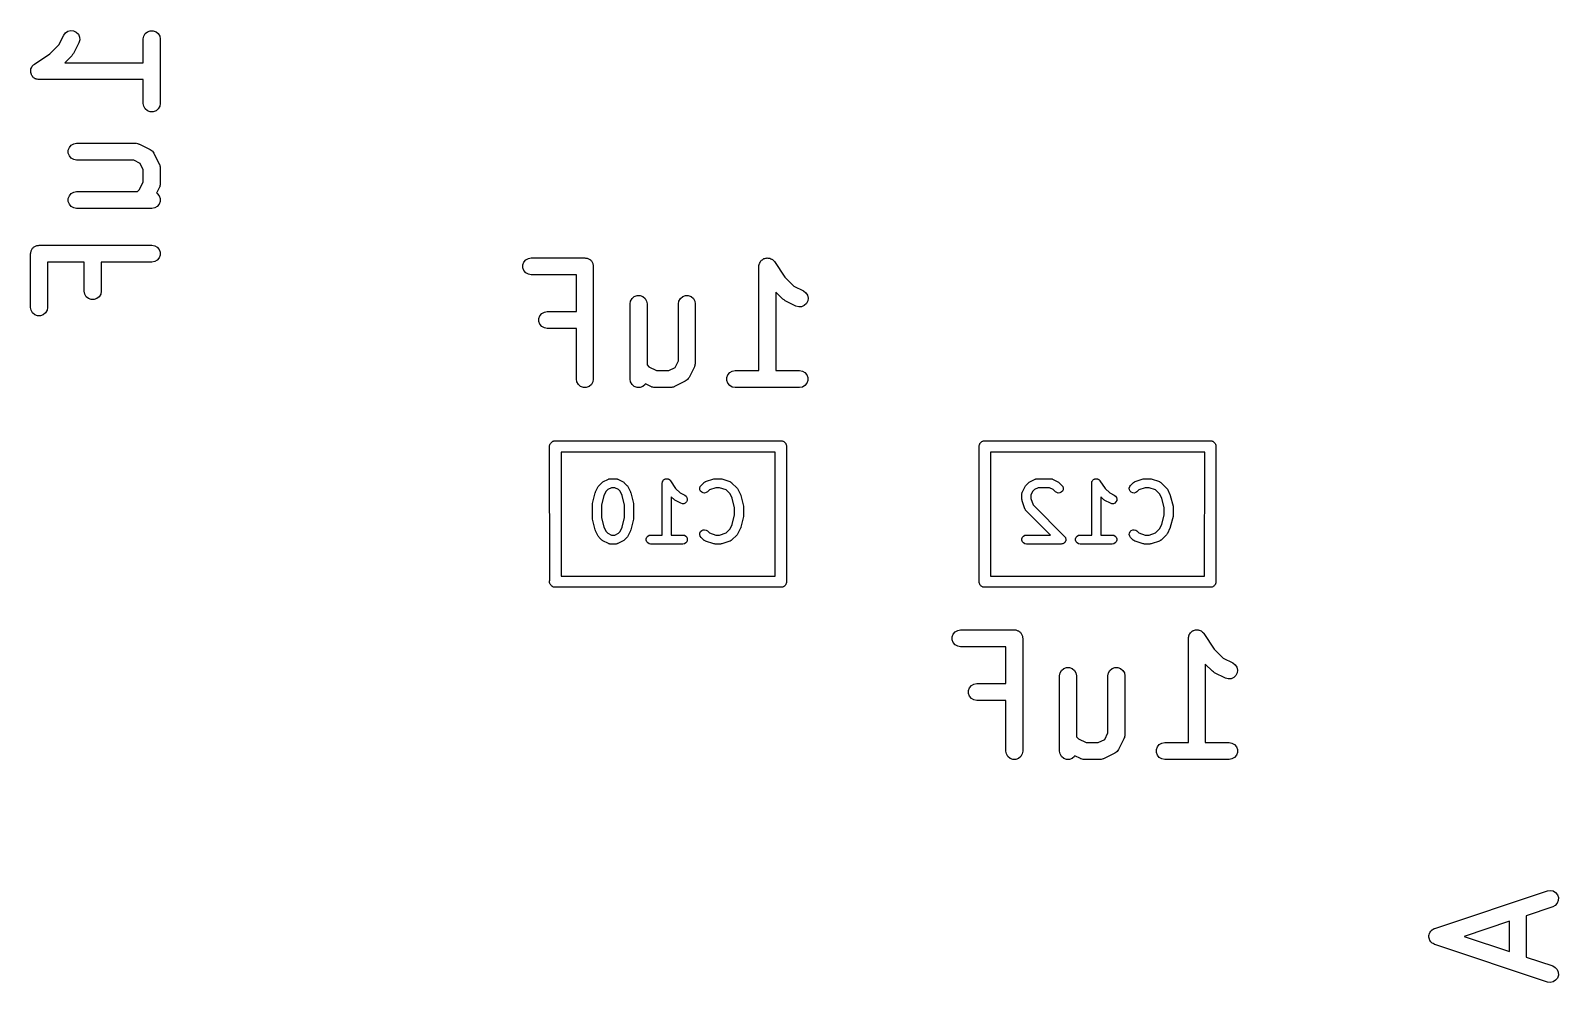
# Model space of a CAD drawing. Extents: x 109.2 to 170.1, y -93 to -55.4.
# Drawn here: x 144.54 to 158.09, y -81.37 to -72.93 of the extents above; entities that cross this region are included whole.
import ezdxf

# ---------------------------------------------------------------- set-up
doc = ezdxf.new("R2010")
doc.units = 0
doc.header["$MEASUREMENT"] = 0
doc.layers.add('BLACK', color=7, linetype='CONTINUOUS')

msp = doc.modelspace()

# ---------------------------------------------------------------- linework, layer by layer
at = {"layer": 'BLACK', "linetype": 'CONTINUOUS'}
for p, q in [((144.707, -73.1335), (144.789, -73.0521)), ((144.789, -73.0521), (144.831, -72.9678)), ((144.831, -72.9678), (144.847, -72.9469)), ((144.847, -72.9469), (144.868, -72.9325)), ((144.868, -72.9325), (144.894, -72.9265)), ((144.894, -72.9265), (144.919, -72.9294)), ((144.965, -73.0349), (144.918, -73.1301)), ((144.919, -72.9294), (144.943, -72.9411)), ((144.943, -72.9411), (144.961, -72.96)), ((144.961, -72.96), (144.971, -72.9839)), ((144.973, -73.0099), (144.965, -73.0349)), ((144.971, -72.9839), (144.973, -73.0099)), ((145.537, -73.0013), (145.542, -72.9757)), ((145.537, -73.212), (145.537, -73.0013)), ((145.542, -72.9757), (145.555, -72.9531)), ((145.555, -72.9531), (145.575, -72.9364)), ((145.575, -72.9364), (145.599, -72.9275)), ((145.599, -72.9275), (145.625, -72.9275)), ((145.625, -72.9275), (145.65, -72.9364)), ((145.65, -72.9364), (145.67, -72.9531)), ((145.67, -72.9531), (145.683, -72.9757)), ((145.683, -72.9757), (145.687, -73.0013)), ((145.687, -73.0013), (145.687, -73.5728)), ((144.571, -73.2246), (144.707, -73.1335)), ((144.904, -73.1496), (144.841, -73.212)), ((144.91, -73.1398), (144.904, -73.1496)), ((144.918, -73.1301), (144.91, -73.1398)), ((144.538, -73.2919), (144.539, -73.283)), ((144.539, -73.2959), (144.538, -73.2919)), ((144.539, -73.274), (144.54, -73.2701)), ((144.539, -73.283), (144.539, -73.274)), ((144.539, -73.3001), (144.539, -73.2959)), ((144.542, -73.3085), (144.539, -73.3001)), ((144.54, -73.266), (144.544, -73.258)), ((144.54, -73.2701), (144.54, -73.266)), ((144.544, -73.3172), (144.542, -73.3085)), ((144.544, -73.258), (144.547, -73.2495)), ((144.546, -73.3206), (144.544, -73.3172)), ((144.547, -73.3245), (144.546, -73.3206)), ((144.547, -73.2495), (144.55, -73.2464)), ((144.553, -73.3314), (144.547, -73.3245)), ((144.55, -73.2464), (144.552, -73.2426)), ((144.552, -73.2426), (144.558, -73.2365)), ((144.558, -73.2365), (144.564, -73.2296)), ((144.564, -73.2296), (144.568, -73.2275)), ((144.568, -73.2275), (144.571, -73.2246)), ((144.841, -73.212), (145.537, -73.212)), ((144.558, -73.3389), (144.553, -73.3314)), ((144.561, -73.3413), (144.558, -73.3389)), ((144.564, -73.3445), (144.561, -73.3413)), ((144.572, -73.349), (144.564, -73.3445)), ((144.579, -73.3543), (144.572, -73.349)), ((144.583, -73.3554), (144.579, -73.3543)), ((144.587, -73.3575), (144.583, -73.3554)), ((144.596, -73.3591), (144.587, -73.3575)), ((144.604, -73.3616), (144.596, -73.3591)), ((144.608, -73.3613), (144.604, -73.3616)), ((144.612, -73.362), (144.608, -73.3613)), ((145.537, -73.362), (144.612, -73.362)), ((145.537, -73.5728), (145.537, -73.362)), ((145.542, -73.5984), (145.537, -73.5728)), ((145.687, -73.5728), (145.683, -73.5984)), ((145.555, -73.621), (145.542, -73.5984)), ((145.575, -73.6377), (145.555, -73.621)), ((145.599, -73.6466), (145.575, -73.6377)), ((145.625, -73.6466), (145.599, -73.6466)), ((145.65, -73.6377), (145.625, -73.6466)), ((145.67, -73.621), (145.65, -73.6377)), ((145.683, -73.5984), (145.67, -73.621)), ((144.872, -73.9883), (144.881, -73.9638)), ((144.872, -74.0144), (144.872, -73.9883)), ((144.881, -73.9638), (144.898, -73.9439)), ((144.898, -73.9439), (144.92, -73.9309)), ((144.92, -73.9309), (144.946, -73.9263)), ((144.946, -73.9263), (145.47, -73.9263)), ((145.47, -73.9263), (145.474, -73.9271)), ((145.474, -73.9271), (145.478, -73.9268)), ((145.478, -73.9268), (145.487, -73.9293)), ((145.487, -73.9293), (145.495, -73.9309)), ((145.495, -73.9309), (145.499, -73.933)), ((145.499, -73.933), (145.503, -73.9343)), ((145.503, -73.9343), (145.598, -73.9819)), ((145.598, -73.9819), (145.607, -73.9884)), ((145.607, -73.9884), (145.616, -73.9945)), ((145.616, -73.9945), (145.618, -73.9962)), ((145.618, -73.9962), (145.619, -73.9974)), ((145.619, -73.9974), (145.625, -74.0066)), ((144.881, -74.0388), (144.872, -74.0144)), ((144.898, -74.0588), (144.881, -74.0388)), ((144.92, -74.0718), (144.898, -74.0588)), ((144.946, -74.0763), (144.92, -74.0718)), ((145.452, -74.0763), (144.946, -74.0763)), ((145.509, -74.1049), (145.452, -74.0763)), ((145.537, -74.1619), (145.509, -74.1049)), ((145.625, -74.0066), (145.632, -74.0154)), ((145.632, -74.0154), (145.679, -74.1106)), ((145.679, -74.1106), (145.681, -74.1148)), ((145.681, -74.1148), (145.683, -74.1185)), ((145.683, -74.1185), (145.684, -74.1272)), ((145.684, -74.1272), (145.687, -74.1356)), ((145.687, -74.1356), (145.687, -74.1399)), ((145.687, -74.1399), (145.687, -74.1442)), ((145.503, -74.3379), (145.537, -74.2693)), ((145.537, -74.2693), (145.537, -74.1619)), ((145.687, -74.1442), (145.687, -74.287)), ((144.872, -74.4169), (144.881, -74.3924)), ((144.881, -74.3924), (144.898, -74.3725)), ((144.898, -74.3725), (144.92, -74.3594)), ((144.92, -74.3594), (144.946, -74.3549)), ((144.946, -74.3549), (145.486, -74.3549)), ((145.486, -74.3549), (145.503, -74.3379)), ((145.679, -74.3206), (145.655, -74.3693)), ((145.655, -74.3693), (145.661, -74.3725)), ((145.661, -74.3725), (145.677, -74.3924)), ((145.677, -74.3924), (145.686, -74.4169)), ((145.681, -74.3164), (145.679, -74.3206)), ((145.683, -74.3127), (145.681, -74.3164)), ((145.684, -74.304), (145.683, -74.3127)), ((145.687, -74.2956), (145.684, -74.304)), ((145.687, -74.287), (145.687, -74.2913)), ((145.687, -74.2913), (145.687, -74.2956)), ((144.872, -74.4429), (144.872, -74.4169)), ((144.881, -74.4674), (144.872, -74.4429)), ((144.898, -74.4874), (144.881, -74.4674)), ((144.92, -74.5004), (144.898, -74.4874)), ((144.946, -74.5049), (144.92, -74.5004)), ((145.612, -74.5049), (144.946, -74.5049)), ((145.638, -74.5004), (145.612, -74.5049)), ((145.661, -74.4874), (145.638, -74.5004)), ((145.677, -74.4674), (145.661, -74.4874)), ((145.686, -74.4429), (145.677, -74.4674)), ((145.686, -74.4169), (145.686, -74.4429)), ((144.537, -74.9061), (144.539, -74.8996)), ((144.537, -75.3823), (144.537, -74.9061)), ((144.539, -74.8931), (144.541, -74.8869)), ((144.539, -74.8996), (144.539, -74.8931)), ((144.541, -74.8869), (144.542, -74.8804)), ((144.542, -74.8804), (144.545, -74.8748)), ((144.545, -74.8748), (144.547, -74.8686)), ((144.547, -74.8686), (144.552, -74.8636)), ((144.552, -74.8636), (144.555, -74.8579)), ((144.555, -74.8579), (144.56, -74.8537)), ((144.56, -74.8537), (144.564, -74.8486)), ((144.564, -74.8486), (144.57, -74.8454)), ((144.57, -74.8454), (144.575, -74.8411)), ((144.575, -74.8411), (144.581, -74.8389)), ((144.581, -74.8389), (144.587, -74.8356)), ((144.587, -74.8356), (144.593, -74.8345)), ((144.593, -74.8345), (144.599, -74.8322)), ((144.599, -74.8322), (144.606, -74.8322)), ((144.606, -74.8322), (144.612, -74.8311)), ((144.612, -74.8311), (145.612, -74.8311)), ((145.612, -74.8311), (145.638, -74.8356)), ((145.638, -74.8356), (145.661, -74.8486)), ((145.661, -74.8486), (145.677, -74.8686)), ((145.677, -74.9436), (145.661, -74.9635)), ((145.677, -74.8686), (145.686, -74.8931)), ((145.686, -74.9191), (145.677, -74.9436)), ((145.686, -74.8931), (145.686, -74.9191)), ((148.93, -74.9609), (148.953, -74.9479)), ((148.953, -74.9479), (148.978, -74.9434)), ((148.978, -74.9434), (149.454, -74.9434)), ((149.454, -74.9434), (149.461, -74.9445)), ((149.461, -74.9445), (149.467, -74.9445)), ((149.467, -74.9445), (149.474, -74.9468)), ((149.474, -74.9468), (149.48, -74.9479)), ((149.48, -74.9479), (149.486, -74.9512)), ((149.486, -74.9512), (149.492, -74.9534)), ((149.492, -74.9534), (149.497, -74.9576)), ((151.029, -74.9592), (151.036, -74.9534)), ((151.036, -74.9534), (151.04, -74.952)), ((151.04, -74.952), (151.043, -74.9497)), ((151.043, -74.9497), (151.052, -74.9476)), ((151.052, -74.9476), (151.06, -74.9445)), ((151.06, -74.9445), (151.065, -74.9445)), ((151.065, -74.9445), (151.069, -74.9435)), ((151.069, -74.9435), (151.078, -74.9445)), ((151.078, -74.9445), (151.086, -74.9445)), ((151.086, -74.9445), (151.09, -74.9459)), ((151.09, -74.9459), (151.095, -74.9464)), ((151.095, -74.9464), (151.103, -74.9504)), ((151.103, -74.9504), (151.111, -74.9534)), ((151.111, -74.9534), (151.114, -74.9561)), ((145.014, -74.9811), (144.687, -74.9811)), ((144.687, -74.9811), (144.687, -75.3823)), ((145.014, -75.2394), (145.014, -74.9811)), ((145.612, -74.9811), (145.164, -74.9811)), ((145.164, -74.9811), (145.164, -75.2394)), ((145.638, -74.9766), (145.612, -74.9811)), ((145.661, -74.9635), (145.638, -74.9766)), ((148.904, -75.0054), (148.913, -74.9809)), ((148.904, -75.0314), (148.904, -75.0054)), ((148.913, -75.0559), (148.904, -75.0314)), ((148.913, -74.9809), (148.93, -74.9609)), ((148.93, -75.0758), (148.913, -75.0559)), ((148.953, -75.0889), (148.93, -75.0758)), ((148.978, -75.0934), (148.953, -75.0889)), ((149.497, -74.9576), (149.503, -74.9609)), ((149.503, -74.9609), (149.507, -74.966)), ((149.507, -74.966), (149.512, -74.9702)), ((149.512, -74.9702), (149.515, -74.9759)), ((149.515, -74.9759), (149.519, -74.9809)), ((149.519, -74.9809), (149.522, -74.987)), ((149.522, -74.987), (149.525, -74.9927)), ((149.525, -74.9927), (149.526, -74.9992)), ((149.526, -74.9992), (149.528, -75.0054)), ((149.528, -75.0054), (149.528, -75.0119)), ((149.528, -75.0119), (149.529, -75.0184)), ((149.529, -75.0184), (149.529, -76.0184)), ((150.998, -75.0184), (150.999, -75.0143)), ((150.998, -75.9434), (150.998, -75.0184)), ((150.999, -75.0101), (151.001, -75.0015)), ((150.999, -75.0143), (150.999, -75.0101)), ((151.001, -75.0015), (151.003, -74.9927)), ((151.003, -74.9927), (151.005, -74.9891)), ((151.005, -74.9891), (151.006, -74.9851)), ((151.006, -74.9851), (151.012, -74.9779)), ((151.012, -74.9779), (151.016, -74.9702)), ((151.016, -74.9702), (151.019, -74.9675)), ((151.019, -74.9675), (151.022, -74.9641)), ((151.022, -74.9641), (151.029, -74.9592)), ((151.114, -74.9561), (151.118, -74.9579)), ((151.118, -74.9579), (151.124, -74.9644)), ((151.124, -74.9644), (151.131, -74.9702)), ((151.131, -74.9702), (151.133, -74.9738)), ((151.133, -74.9738), (151.136, -74.9768)), ((151.136, -74.9768), (151.227, -75.1135)), ((149.379, -75.0934), (148.978, -75.0934)), ((149.379, -75.4196), (149.379, -75.0934)), ((151.227, -75.1135), (151.308, -75.1948)), ((151.308, -75.1948), (151.393, -75.237)), ((145.018, -75.2651), (145.014, -75.2394)), ((145.031, -75.2876), (145.018, -75.2651)), ((145.051, -75.3044), (145.031, -75.2876)), ((145.076, -75.3133), (145.051, -75.3044)), ((145.102, -75.3133), (145.076, -75.3133)), ((145.126, -75.3044), (145.102, -75.3133)), ((145.146, -75.2876), (145.126, -75.3044)), ((145.159, -75.2651), (145.146, -75.2876)), ((145.164, -75.2394), (145.159, -75.2651)), ((149.856, -75.3517), (149.86, -75.3261)), ((149.856, -76.0184), (149.856, -75.3517)), ((149.86, -75.3261), (149.873, -75.3035)), ((149.873, -75.3035), (149.893, -75.2868)), ((149.893, -75.2868), (149.918, -75.2779)), ((149.918, -75.2779), (149.944, -75.2779)), ((149.944, -75.2779), (149.968, -75.2868)), ((149.968, -75.2868), (149.988, -75.3035)), ((149.988, -75.3035), (150.001, -75.3261)), ((150.001, -75.3261), (150.006, -75.3517)), ((150.006, -75.3517), (150.006, -75.8921)), ((150.284, -75.3517), (150.289, -75.3261)), ((150.284, -75.8578), (150.284, -75.3517)), ((150.289, -75.3261), (150.302, -75.3035)), ((150.302, -75.3035), (150.322, -75.2868)), ((150.322, -75.2868), (150.346, -75.2779)), ((150.346, -75.2779), (150.372, -75.2779)), ((150.372, -75.2779), (150.397, -75.2868)), ((150.397, -75.2868), (150.417, -75.3035)), ((150.417, -75.3035), (150.43, -75.3261)), ((150.43, -75.3261), (150.434, -75.3517)), ((150.434, -75.3517), (150.434, -75.8755)), ((151.211, -75.3095), (151.148, -75.2471)), ((151.148, -75.2471), (151.148, -75.9434)), ((151.221, -75.3164), (151.211, -75.3095)), ((151.23, -75.3236), (151.221, -75.3164)), ((151.326, -75.3712), (151.23, -75.3236)), ((151.393, -75.237), (151.414, -75.2525)), ((151.419, -75.3488), (151.4, -75.3667)), ((151.414, -75.2525), (151.428, -75.2743)), ((151.431, -75.3255), (151.419, -75.3488)), ((151.428, -75.2743), (151.434, -75.2996)), ((151.434, -75.2996), (151.431, -75.3255)), ((144.542, -75.4079), (144.537, -75.3823)), ((144.555, -75.4305), (144.542, -75.4079)), ((144.575, -75.4472), (144.555, -75.4305)), ((144.599, -75.4561), (144.575, -75.4472)), ((144.625, -75.4561), (144.599, -75.4561)), ((144.65, -75.4472), (144.625, -75.4561)), ((144.67, -75.4305), (144.65, -75.4472)), ((144.683, -75.4079), (144.67, -75.4305)), ((144.687, -75.3823), (144.683, -75.4079)), ((149.047, -75.4815), (149.056, -75.4571)), ((149.047, -75.5076), (149.047, -75.4815)), ((149.056, -75.4571), (149.073, -75.4371)), ((149.073, -75.4371), (149.095, -75.4241)), ((149.095, -75.4241), (149.121, -75.4196)), ((149.121, -75.4196), (149.379, -75.4196)), ((151.351, -75.3786), (151.326, -75.3712)), ((151.377, -75.377), (151.351, -75.3786)), ((151.4, -75.3667), (151.377, -75.377)), ((149.056, -75.5321), (149.047, -75.5076)), ((149.073, -75.552), (149.056, -75.5321)), ((149.095, -75.565), (149.073, -75.552)), ((149.121, -75.5696), (149.095, -75.565)), ((149.379, -75.5696), (149.121, -75.5696)), ((149.379, -76.0184), (149.379, -75.5696)), ((150.006, -75.8921), (150.023, -75.9091)), ((150.256, -75.9149), (150.284, -75.8578)), ((150.43, -75.9012), (150.427, -75.9049)), ((150.431, -75.8925), (150.43, -75.9012)), ((150.434, -75.8841), (150.431, -75.8925)), ((150.434, -75.8755), (150.433, -75.8798)), ((150.433, -75.8798), (150.434, -75.8841)), ((149.384, -76.044), (149.379, -76.0184)), ((149.529, -76.0184), (149.525, -76.044)), ((149.86, -76.044), (149.856, -76.0184)), ((150.023, -75.9091), (150.091, -75.9434)), ((150.091, -75.9434), (150.199, -75.9434)), ((150.199, -75.9434), (150.256, -75.9149)), ((150.345, -76.0378), (150.25, -76.0855)), ((150.354, -76.0313), (150.345, -76.0378)), ((150.363, -76.0252), (150.354, -76.0313)), ((150.364, -76.0236), (150.363, -76.0252)), ((150.366, -76.0223), (150.364, -76.0236)), ((150.372, -76.0131), (150.366, -76.0223)), ((150.379, -76.0043), (150.372, -76.0131)), ((150.426, -75.9091), (150.379, -76.0043)), ((150.427, -75.9049), (150.426, -75.9091)), ((150.714, -76.0054), (150.723, -75.9809)), ((150.714, -76.0314), (150.714, -76.0054)), ((150.723, -76.0559), (150.714, -76.0314)), ((150.723, -75.9809), (150.74, -75.9609)), ((150.74, -75.9609), (150.762, -75.9479)), ((150.762, -75.9479), (150.788, -75.9434)), ((150.788, -75.9434), (150.998, -75.9434)), ((151.148, -75.9434), (151.359, -75.9434)), ((151.359, -75.9434), (151.385, -75.9479)), ((151.385, -75.9479), (151.407, -75.9609)), ((151.407, -75.9609), (151.424, -75.9809)), ((151.424, -75.9809), (151.433, -76.0054)), ((151.433, -76.0314), (151.424, -76.0559)), ((151.433, -76.0054), (151.433, -76.0314)), ((149.397, -76.0666), (149.384, -76.044)), ((149.417, -76.0833), (149.397, -76.0666)), ((149.441, -76.0922), (149.417, -76.0833)), ((149.467, -76.0922), (149.441, -76.0922)), ((149.492, -76.0833), (149.467, -76.0922)), ((149.512, -76.0666), (149.492, -76.0833)), ((149.525, -76.044), (149.512, -76.0666)), ((149.873, -76.0666), (149.86, -76.044)), ((149.893, -76.0833), (149.873, -76.0666)), ((149.918, -76.0922), (149.893, -76.0833)), ((149.944, -76.0922), (149.918, -76.0922)), ((149.968, -76.0833), (149.944, -76.0922)), ((149.988, -76.0666), (149.968, -76.0833)), ((149.991, -76.0611), (149.988, -76.0666)), ((150.04, -76.0855), (149.991, -76.0611)), ((150.044, -76.0867), (150.04, -76.0855)), ((150.048, -76.0889), (150.044, -76.0867)), ((150.056, -76.0904), (150.048, -76.0889)), ((150.065, -76.0929), (150.056, -76.0904)), ((150.069, -76.0926), (150.065, -76.0929)), ((150.073, -76.0934), (150.069, -76.0926)), ((150.216, -76.0934), (150.073, -76.0934)), ((150.221, -76.0926), (150.216, -76.0934)), ((150.225, -76.0929), (150.221, -76.0926)), ((150.233, -76.0904), (150.225, -76.0929)), ((150.242, -76.0889), (150.233, -76.0904)), ((150.246, -76.0867), (150.242, -76.0889)), ((150.25, -76.0855), (150.246, -76.0867)), ((150.74, -76.0758), (150.723, -76.0559)), ((150.762, -76.0889), (150.74, -76.0758)), ((150.788, -76.0934), (150.762, -76.0889)), ((151.359, -76.0934), (150.788, -76.0934)), ((151.385, -76.0889), (151.359, -76.0934)), ((151.407, -76.0758), (151.385, -76.0889)), ((151.424, -76.0559), (151.407, -76.0758)), ((149.157, -76.5805), (149.16, -76.5771)), ((149.16, -76.5771), (149.164, -76.5749)), ((149.164, -76.5749), (149.167, -76.572)), ((149.167, -76.572), (149.171, -76.5705)), ((149.171, -76.5705), (149.175, -76.5683)), ((149.175, -76.5683), (149.18, -76.5675)), ((149.18, -76.5675), (149.184, -76.566)), ((149.184, -76.566), (151.201, -76.566)), ((151.201, -76.566), (151.205, -76.5675)), ((151.205, -76.5675), (151.21, -76.5683)), ((151.21, -76.5683), (151.214, -76.5705)), ((151.214, -76.5705), (151.218, -76.572)), ((151.218, -76.572), (151.221, -76.5749)), ((151.221, -76.5749), (151.225, -76.5771)), ((151.225, -76.5771), (151.228, -76.5805)), ((152.967, -76.5805), (152.97, -76.5771)), ((152.97, -76.5771), (152.974, -76.5749)), ((152.974, -76.5749), (152.977, -76.572)), ((152.977, -76.572), (152.981, -76.5705)), ((152.981, -76.5705), (152.985, -76.5683)), ((152.985, -76.5683), (152.99, -76.5675)), ((152.99, -76.5675), (152.994, -76.566)), ((152.994, -76.566), (155.011, -76.566)), ((155.011, -76.566), (155.015, -76.5675)), ((155.015, -76.5675), (155.02, -76.5683)), ((155.02, -76.5683), (155.024, -76.5705)), ((155.024, -76.5705), (155.028, -76.572)), ((155.028, -76.572), (155.031, -76.5749)), ((155.031, -76.5749), (155.035, -76.5771)), ((155.035, -76.5771), (155.038, -76.5805)), ((149.142, -76.6072), (149.144, -76.603)), ((149.142, -76.6116), (149.142, -76.6072)), ((149.143, -77.8072), (149.142, -76.6116)), ((149.144, -76.603), (149.145, -76.5986)), ((149.145, -76.5986), (149.147, -76.5948)), ((149.147, -76.5948), (149.149, -76.5906)), ((149.149, -76.5906), (149.151, -76.5872)), ((149.151, -76.5872), (149.154, -76.5834)), ((149.154, -76.5834), (149.157, -76.5805)), ((149.243, -76.666), (149.243, -77.766)), ((151.143, -76.666), (149.243, -76.666)), ((151.142, -77.766), (151.143, -76.666)), ((151.228, -76.5805), (151.231, -76.5834)), ((151.231, -76.5834), (151.234, -76.5872)), ((151.234, -76.5872), (151.236, -76.5906)), ((151.236, -76.5906), (151.238, -76.5948)), ((151.238, -76.5948), (151.24, -76.5986)), ((151.24, -76.5986), (151.241, -76.603)), ((151.241, -76.603), (151.243, -76.6072)), ((151.243, -76.6072), (151.243, -77.8248)), ((152.952, -76.6072), (152.954, -76.603)), ((152.952, -76.6116), (152.952, -76.6072)), ((152.953, -77.8072), (152.952, -76.6116)), ((152.954, -76.603), (152.955, -76.5986)), ((152.955, -76.5986), (152.957, -76.5948)), ((152.957, -76.5948), (152.959, -76.5906)), ((152.959, -76.5906), (152.961, -76.5872)), ((152.961, -76.5872), (152.964, -76.5834)), ((152.964, -76.5834), (152.967, -76.5805)), ((153.052, -76.666), (153.052, -77.766)), ((154.953, -76.666), (153.052, -76.666)), ((154.952, -77.766), (154.953, -76.666)), ((155.038, -76.5805), (155.041, -76.5834)), ((155.041, -76.5834), (155.044, -76.5872)), ((155.044, -76.5872), (155.046, -76.5906)), ((155.046, -76.5906), (155.048, -76.5948)), ((155.048, -76.5948), (155.05, -76.5986)), ((155.05, -76.5986), (155.051, -76.603)), ((155.051, -76.603), (155.052, -76.6072)), ((155.052, -76.6072), (155.052, -77.8248)), ((149.55, -77.0195), (149.573, -76.9719)), ((149.573, -76.9719), (149.577, -76.9668)), ((149.577, -76.9668), (149.581, -76.9615)), ((149.581, -76.9615), (149.605, -76.9377)), ((149.605, -76.9377), (149.61, -76.934)), ((149.61, -76.934), (149.615, -76.9302)), ((149.615, -76.9302), (149.663, -76.9064)), ((149.69, -76.9822), (149.657, -76.9989)), ((149.663, -76.9064), (149.665, -76.9058)), ((149.665, -76.9058), (149.667, -76.9046)), ((149.667, -76.9046), (149.672, -76.9038)), ((149.672, -76.9038), (149.676, -76.9025)), ((149.676, -76.9025), (149.678, -76.9026)), ((149.678, -76.9026), (149.681, -76.9022)), ((149.681, -76.9022), (149.728, -76.9022)), ((149.719, -76.9822), (149.69, -76.9822)), ((149.752, -76.9989), (149.719, -76.9822)), ((149.728, -76.9022), (149.73, -76.9026)), ((149.73, -76.9026), (149.733, -76.9025)), ((149.733, -76.9025), (149.737, -76.9038)), ((149.737, -76.9038), (149.742, -76.9046)), ((149.742, -76.9046), (149.744, -76.9058)), ((149.744, -76.9058), (149.746, -76.9064)), ((149.746, -76.9064), (149.794, -76.9302)), ((149.794, -76.9302), (149.799, -76.934)), ((149.799, -76.934), (149.804, -76.9377)), ((149.804, -76.9377), (149.828, -76.9615)), ((149.828, -76.9615), (149.832, -76.9668)), ((149.832, -76.9668), (149.835, -76.9719)), ((149.835, -76.9719), (149.859, -77.0195)), ((150.141, -76.9378), (150.142, -76.9332)), ((150.141, -76.94), (150.141, -76.9378)), ((150.141, -76.9422), (150.141, -76.94)), ((150.141, -77.4022), (150.141, -76.9422)), ((150.142, -76.9332), (150.143, -76.9285)), ((150.143, -76.9285), (150.144, -76.9266)), ((150.144, -76.9266), (150.145, -76.9245)), ((150.145, -76.9245), (150.148, -76.9206)), ((150.148, -76.9206), (150.15, -76.9165)), ((150.15, -76.9165), (150.152, -76.915)), ((150.152, -76.915), (150.153, -76.9133)), ((150.153, -76.9133), (150.157, -76.9106)), ((150.157, -76.9106), (150.161, -76.9075)), ((150.161, -76.9075), (150.163, -76.9068)), ((150.163, -76.9068), (150.165, -76.9056)), ((150.165, -76.9056), (150.169, -76.9044)), ((150.169, -76.9044), (150.174, -76.9028)), ((150.174, -76.9028), (150.176, -76.9028)), ((150.176, -76.9028), (150.178, -76.9023)), ((150.178, -76.9023), (150.183, -76.9028)), ((150.183, -76.9028), (150.188, -76.9028)), ((150.188, -76.9028), (150.19, -76.9036)), ((150.19, -76.9036), (150.192, -76.9038)), ((150.192, -76.9038), (150.196, -76.9059)), ((150.196, -76.9059), (150.201, -76.9075)), ((150.201, -76.9075), (150.202, -76.909)), ((150.202, -76.909), (150.204, -76.91)), ((150.204, -76.91), (150.208, -76.9134)), ((150.208, -76.9134), (150.211, -76.9165)), ((150.211, -76.9165), (150.212, -76.9184)), ((150.212, -76.9184), (150.214, -76.92)), ((150.214, -76.92), (150.259, -76.9881)), ((150.474, -76.9863), (150.478, -76.9729)), ((150.475, -77.0002), (150.474, -76.9863)), ((150.478, -76.9729), (150.486, -76.9615)), ((150.486, -76.9615), (150.509, -76.9377)), ((150.509, -76.9377), (150.511, -76.9364)), ((150.511, -76.9364), (150.513, -76.9347)), ((150.513, -76.9347), (150.517, -76.9324)), ((150.517, -76.9324), (150.521, -76.9297)), ((150.521, -76.9297), (150.523, -76.9291)), ((150.523, -76.9291), (150.525, -76.9281)), ((150.525, -76.9281), (150.597, -76.9042)), ((150.616, -76.9822), (150.559, -77.001)), ((150.597, -76.9042), (150.603, -76.9033)), ((150.603, -76.9033), (150.609, -76.9022)), ((150.609, -76.9022), (150.657, -76.9022)), ((150.65, -76.9822), (150.616, -76.9822)), ((150.707, -77.001), (150.65, -76.9822)), ((150.657, -76.9022), (150.663, -76.9033)), ((150.663, -76.9033), (150.669, -76.9042)), ((150.669, -76.9042), (150.741, -76.9281)), ((150.741, -76.9281), (150.743, -76.9291)), ((150.743, -76.9291), (150.745, -76.9297)), ((150.745, -76.9297), (150.749, -76.9324)), ((150.749, -76.9324), (150.753, -76.9347)), ((150.753, -76.9347), (150.755, -76.9364)), ((150.755, -76.9364), (150.756, -76.9377)), ((150.756, -76.9377), (150.804, -76.9853)), ((150.804, -76.9853), (150.808, -76.9906)), ((153.336, -77.0195), (153.36, -76.9719)), ((153.36, -76.9719), (153.363, -76.9668)), ((153.363, -76.9668), (153.367, -76.9615)), ((153.367, -76.9615), (153.391, -76.9377)), ((153.391, -76.9377), (153.396, -76.934)), ((153.396, -76.934), (153.401, -76.9302)), ((153.401, -76.9302), (153.449, -76.9064)), ((153.476, -76.9822), (153.443, -76.9989)), ((153.449, -76.9064), (153.451, -76.9058)), ((153.451, -76.9058), (153.453, -76.9046)), ((153.453, -76.9046), (153.458, -76.9038)), ((153.458, -76.9038), (153.462, -76.9025)), ((153.462, -76.9025), (153.465, -76.9026)), ((153.465, -76.9026), (153.467, -76.9022)), ((153.467, -76.9022), (153.586, -76.9022)), ((153.576, -76.9822), (153.476, -76.9822)), ((153.61, -76.9989), (153.576, -76.9822)), ((153.586, -76.9022), (153.588, -76.9026)), ((153.588, -76.9026), (153.59, -76.9025)), ((153.59, -76.9025), (153.595, -76.9038)), ((153.595, -76.9038), (153.6, -76.9046)), ((153.6, -76.9046), (153.602, -76.9058)), ((153.602, -76.9058), (153.604, -76.9064)), ((153.604, -76.9064), (153.651, -76.9302)), ((153.651, -76.9302), (153.656, -76.934)), ((153.656, -76.934), (153.662, -76.9377)), ((153.662, -76.9377), (153.686, -76.9615)), ((153.686, -76.9615), (153.694, -76.9729)), ((153.694, -76.9729), (153.697, -76.9863)), ((153.697, -76.9863), (153.696, -77.0002)), ((153.951, -76.9378), (153.952, -76.9332)), ((153.951, -76.94), (153.951, -76.9378)), ((153.951, -76.9422), (153.951, -76.94)), ((153.951, -77.4022), (153.951, -76.9422)), ((153.952, -76.9332), (153.953, -76.9285)), ((153.953, -76.9285), (153.954, -76.9266)), ((153.954, -76.9266), (153.955, -76.9245)), ((153.955, -76.9245), (153.958, -76.9206)), ((153.958, -76.9206), (153.96, -76.9165)), ((153.96, -76.9165), (153.962, -76.915)), ((153.962, -76.915), (153.963, -76.9133)), ((153.963, -76.9133), (153.967, -76.9106)), ((153.967, -76.9106), (153.971, -76.9075)), ((153.971, -76.9075), (153.973, -76.9068)), ((153.973, -76.9068), (153.975, -76.9056)), ((153.975, -76.9056), (153.979, -76.9044)), ((153.979, -76.9044), (153.984, -76.9028)), ((153.984, -76.9028), (153.986, -76.9028)), ((153.986, -76.9028), (153.988, -76.9023)), ((153.988, -76.9023), (153.993, -76.9028)), ((153.993, -76.9028), (153.998, -76.9028)), ((153.998, -76.9028), (154, -76.9036)), ((154, -76.9036), (154.002, -76.9038)), ((154.002, -76.9038), (154.006, -76.9059)), ((154.006, -76.9059), (154.011, -76.9075)), ((154.011, -76.9075), (154.012, -76.909)), ((154.012, -76.909), (154.014, -76.91)), ((154.014, -76.91), (154.018, -76.9134)), ((154.018, -76.9134), (154.021, -76.9165)), ((154.021, -76.9165), (154.022, -76.9184)), ((154.022, -76.9184), (154.024, -76.92)), ((154.024, -76.92), (154.069, -76.9881)), ((154.284, -76.9863), (154.288, -76.9729)), ((154.285, -77.0002), (154.284, -76.9863)), ((154.288, -76.9729), (154.296, -76.9615)), ((154.296, -76.9615), (154.319, -76.9377)), ((154.319, -76.9377), (154.321, -76.9364)), ((154.321, -76.9364), (154.323, -76.9347)), ((154.323, -76.9347), (154.327, -76.9324)), ((154.327, -76.9324), (154.331, -76.9297)), ((154.331, -76.9297), (154.333, -76.9291)), ((154.333, -76.9291), (154.335, -76.9281)), ((154.335, -76.9281), (154.407, -76.9042)), ((154.426, -76.9822), (154.369, -77.001)), ((154.407, -76.9042), (154.413, -76.9033)), ((154.413, -76.9033), (154.419, -76.9022)), ((154.419, -76.9022), (154.467, -76.9022)), ((154.46, -76.9822), (154.426, -76.9822)), ((154.517, -77.001), (154.46, -76.9822)), ((154.467, -76.9022), (154.473, -76.9033)), ((154.473, -76.9033), (154.479, -76.9042)), ((154.479, -76.9042), (154.551, -76.9281)), ((154.551, -76.9281), (154.553, -76.9291)), ((154.553, -76.9291), (154.555, -76.9297)), ((154.555, -76.9297), (154.559, -76.9324)), ((154.559, -76.9324), (154.563, -76.9347)), ((154.563, -76.9347), (154.565, -76.9364)), ((154.565, -76.9364), (154.566, -76.9377)), ((154.566, -76.9377), (154.614, -76.9853)), ((154.614, -76.9853), (154.618, -76.9906)), ((149.523, -77.123), (149.547, -77.0277)), ((149.547, -77.0277), (149.548, -77.0237)), ((149.548, -77.0237), (149.55, -77.0195)), ((149.623, -77.0514), (149.602, -77.1376)), ((149.642, -77.0135), (149.623, -77.0514)), ((149.657, -76.9989), (149.642, -77.0135)), ((149.767, -77.0135), (149.752, -76.9989)), ((149.786, -77.0514), (149.767, -77.0135)), ((149.807, -77.1376), (149.786, -77.0514)), ((149.859, -77.0195), (149.86, -77.0237)), ((149.86, -77.0237), (149.862, -77.0277)), ((149.862, -77.0277), (149.886, -77.123)), ((150.248, -77.0895), (150.221, -77.0626)), ((150.221, -77.0626), (150.221, -77.4022)), ((150.253, -77.0932), (150.248, -77.0895)), ((150.258, -77.097), (150.253, -77.0932)), ((150.306, -77.1208), (150.258, -77.097)), ((150.259, -76.9881), (150.3, -77.0284)), ((150.3, -77.0284), (150.341, -77.0493)), ((150.319, -77.1248), (150.306, -77.1208)), ((150.345, -77.1184), (150.333, -77.124)), ((150.341, -77.0493), (150.352, -77.0575)), ((150.356, -77.1089), (150.345, -77.1184)), ((150.352, -77.0575), (150.36, -77.0691)), ((150.362, -77.0964), (150.356, -77.1089)), ((150.36, -77.0691), (150.363, -77.0827)), ((150.363, -77.0827), (150.362, -77.0964)), ((150.481, -77.0128), (150.475, -77.0002)), ((150.491, -77.0226), (150.481, -77.0128)), ((150.504, -77.0284), (150.491, -77.0226)), ((150.517, -77.0297), (150.504, -77.0284)), ((150.531, -77.0261), (150.517, -77.0297)), ((150.542, -77.0181), (150.531, -77.0261)), ((150.559, -77.001), (150.542, -77.0181)), ((150.743, -77.0373), (150.707, -77.001)), ((150.762, -77.0752), (150.743, -77.0373)), ((150.783, -77.1614), (150.762, -77.0752)), ((150.808, -76.9906), (150.812, -76.9957)), ((150.812, -76.9957), (150.835, -77.0433)), ((150.835, -77.0433), (150.837, -77.0475)), ((150.837, -77.0475), (150.838, -77.0515)), ((150.838, -77.0515), (150.862, -77.1468)), ((153.332, -77.0329), (153.333, -77.0284)), ((153.332, -77.0352), (153.332, -77.0329)), ((153.332, -77.0374), (153.332, -77.0352)), ((153.332, -77.085), (153.332, -77.0374)), ((153.333, -77.0914), (153.332, -77.085)), ((153.333, -77.0284), (153.334, -77.0237)), ((153.334, -77.0977), (153.333, -77.0914)), ((153.334, -77.0237), (153.335, -77.0217)), ((153.357, -77.1691), (153.334, -77.0977)), ((153.335, -77.0217), (153.336, -77.0195)), ((153.428, -77.0135), (153.412, -77.0469)), ((153.412, -77.0469), (153.412, -77.0786)), ((153.412, -77.0786), (153.43, -77.1349)), ((153.443, -76.9989), (153.428, -77.0135)), ((153.629, -77.0181), (153.61, -76.9989)), ((153.64, -77.0261), (153.629, -77.0181)), ((153.654, -77.0297), (153.64, -77.0261)), ((153.668, -77.0284), (153.654, -77.0297)), ((153.68, -77.0226), (153.668, -77.0284)), ((153.69, -77.0128), (153.68, -77.0226)), ((153.696, -77.0002), (153.69, -77.0128)), ((154.058, -77.0895), (154.031, -77.0626)), ((154.031, -77.0626), (154.031, -77.4022)), ((154.063, -77.0932), (154.058, -77.0895)), ((154.068, -77.097), (154.063, -77.0932)), ((154.116, -77.1208), (154.068, -77.097)), ((154.069, -76.9881), (154.11, -77.0284)), ((154.11, -77.0284), (154.151, -77.0493)), ((154.129, -77.1248), (154.116, -77.1208)), ((154.155, -77.1184), (154.143, -77.124)), ((154.151, -77.0493), (154.162, -77.0575)), ((154.166, -77.1089), (154.155, -77.1184)), ((154.162, -77.0575), (154.17, -77.0691)), ((154.172, -77.0964), (154.166, -77.1089)), ((154.17, -77.0691), (154.173, -77.0827)), ((154.173, -77.0827), (154.172, -77.0964)), ((154.291, -77.0128), (154.285, -77.0002)), ((154.301, -77.0226), (154.291, -77.0128)), ((154.314, -77.0284), (154.301, -77.0226)), ((154.327, -77.0297), (154.314, -77.0284)), ((154.341, -77.0261), (154.327, -77.0297)), ((154.352, -77.0181), (154.341, -77.0261)), ((154.369, -77.001), (154.352, -77.0181)), ((154.553, -77.0373), (154.517, -77.001)), ((154.572, -77.0752), (154.553, -77.0373)), ((154.593, -77.1614), (154.572, -77.0752)), ((154.618, -76.9906), (154.622, -76.9957)), ((154.622, -76.9957), (154.645, -77.0433)), ((154.645, -77.0433), (154.647, -77.0475)), ((154.647, -77.0475), (154.648, -77.0515)), ((154.648, -77.0515), (154.672, -77.1468)), ((149.522, -77.1278), (149.523, -77.123)), ((149.522, -77.1327), (149.522, -77.1278)), ((149.522, -77.2517), (149.522, -77.1327)), ((149.522, -77.2565), (149.522, -77.2517)), ((149.523, -77.2614), (149.522, -77.2565)), ((149.602, -77.1376), (149.602, -77.2468)), ((149.602, -77.2468), (149.623, -77.333)), ((149.786, -77.333), (149.807, -77.2468)), ((149.807, -77.2468), (149.807, -77.1376)), ((149.886, -77.123), (149.886, -77.1278)), ((149.886, -77.1278), (149.887, -77.1327)), ((149.887, -77.2517), (149.886, -77.2565)), ((149.886, -77.2565), (149.886, -77.2614)), ((149.887, -77.1327), (149.887, -77.2517)), ((150.333, -77.124), (150.319, -77.1248)), ((150.762, -77.3092), (150.783, -77.223)), ((150.783, -77.223), (150.783, -77.1614)), ((150.862, -77.2376), (150.838, -77.3328)), ((150.862, -77.1468), (150.863, -77.1517)), ((150.863, -77.2327), (150.862, -77.2376)), ((150.863, -77.1517), (150.863, -77.1565)), ((150.863, -77.1565), (150.863, -77.2279)), ((150.863, -77.2279), (150.863, -77.2327)), ((153.359, -77.1711), (153.357, -77.1691)), ((153.359, -77.1734), (153.359, -77.1711)), ((153.362, -77.1772), (153.359, -77.1734)), ((153.364, -77.1813), (153.362, -77.1772)), ((153.366, -77.1829), (153.364, -77.1813)), ((153.367, -77.1848), (153.366, -77.1829)), ((153.585, -77.4022), (153.367, -77.1848)), ((153.43, -77.1349), (153.709, -77.4139)), ((154.143, -77.124), (154.129, -77.1248)), ((154.572, -77.3092), (154.593, -77.223)), ((154.593, -77.223), (154.593, -77.1614)), ((154.672, -77.2376), (154.648, -77.3328)), ((154.672, -77.1468), (154.673, -77.1517)), ((154.673, -77.2327), (154.672, -77.2376)), ((154.673, -77.1517), (154.673, -77.1565)), ((154.673, -77.1565), (154.673, -77.2279)), ((154.673, -77.2279), (154.673, -77.2327)), ((149.547, -77.3567), (149.523, -77.2614)), ((149.548, -77.3607), (149.547, -77.3567)), ((149.55, -77.3648), (149.548, -77.3607)), ((149.573, -77.4125), (149.55, -77.3648)), ((149.623, -77.333), (149.642, -77.3709)), ((149.642, -77.3709), (149.657, -77.3855)), ((149.657, -77.3855), (149.69, -77.4022)), ((149.719, -77.4022), (149.752, -77.3855)), ((149.752, -77.3855), (149.767, -77.3709)), ((149.767, -77.3709), (149.786, -77.333)), ((149.859, -77.3648), (149.835, -77.4125)), ((149.86, -77.3606), (149.859, -77.3648)), ((149.862, -77.3567), (149.86, -77.3606)), ((149.886, -77.2614), (149.862, -77.3567)), ((150.474, -77.3981), (150.475, -77.3842)), ((150.475, -77.3842), (150.481, -77.3716)), ((150.481, -77.3716), (150.491, -77.3618)), ((150.491, -77.3618), (150.504, -77.3559)), ((150.504, -77.3559), (150.517, -77.3547)), ((150.517, -77.3547), (150.531, -77.3583)), ((150.531, -77.3583), (150.542, -77.3663)), ((150.542, -77.3663), (150.559, -77.3834)), ((150.559, -77.3834), (150.616, -77.4022)), ((150.65, -77.4022), (150.707, -77.3834)), ((150.707, -77.3834), (150.743, -77.3471)), ((150.743, -77.3471), (150.762, -77.3092)), ((150.812, -77.3886), (150.808, -77.3938)), ((150.835, -77.341), (150.812, -77.3886)), ((150.837, -77.3368), (150.835, -77.341)), ((150.838, -77.3328), (150.837, -77.3368)), ((154.284, -77.3981), (154.285, -77.3842)), ((154.285, -77.3842), (154.291, -77.3716)), ((154.291, -77.3716), (154.301, -77.3618)), ((154.301, -77.3618), (154.314, -77.3559)), ((154.314, -77.3559), (154.327, -77.3547)), ((154.327, -77.3547), (154.341, -77.3583)), ((154.341, -77.3583), (154.352, -77.3663)), ((154.352, -77.3663), (154.369, -77.3834)), ((154.369, -77.3834), (154.426, -77.4022)), ((154.46, -77.4022), (154.517, -77.3834)), ((154.517, -77.3834), (154.553, -77.3471)), ((154.553, -77.3471), (154.572, -77.3092)), ((154.622, -77.3886), (154.618, -77.3938)), ((154.645, -77.341), (154.622, -77.3886)), ((154.647, -77.3368), (154.645, -77.341)), ((154.648, -77.3328), (154.647, -77.3368)), ((149.577, -77.4176), (149.573, -77.4125)), ((149.581, -77.4229), (149.577, -77.4176)), ((149.605, -77.4467), (149.581, -77.4229)), ((149.61, -77.4503), (149.605, -77.4467)), ((149.615, -77.4542), (149.61, -77.4503)), ((149.663, -77.478), (149.615, -77.4542)), ((149.665, -77.4786), (149.663, -77.478)), ((149.667, -77.4798), (149.665, -77.4786)), ((149.672, -77.4806), (149.667, -77.4798)), ((149.676, -77.4819), (149.672, -77.4806)), ((149.678, -77.4818), (149.676, -77.4819)), ((149.681, -77.4822), (149.678, -77.4818)), ((149.728, -77.4822), (149.681, -77.4822)), ((149.69, -77.4022), (149.719, -77.4022)), ((149.73, -77.4818), (149.728, -77.4822)), ((149.733, -77.4819), (149.73, -77.4818)), ((149.737, -77.4806), (149.733, -77.4819)), ((149.742, -77.4798), (149.737, -77.4806)), ((149.744, -77.4786), (149.742, -77.4798)), ((149.746, -77.478), (149.744, -77.4786)), ((149.794, -77.4542), (149.746, -77.478)), ((149.799, -77.4503), (149.794, -77.4542)), ((149.804, -77.4467), (149.799, -77.4503)), ((149.828, -77.4229), (149.804, -77.4467)), ((149.832, -77.4176), (149.828, -77.4229)), ((149.835, -77.4125), (149.832, -77.4176)), ((149.998, -77.4352), (150.003, -77.4222)), ((149.998, -77.4491), (149.998, -77.4352)), ((150.003, -77.4622), (149.998, -77.4491)), ((150.003, -77.4222), (150.012, -77.4115)), ((150.012, -77.4728), (150.003, -77.4622)), ((150.012, -77.4115), (150.024, -77.4046)), ((150.024, -77.4798), (150.012, -77.4728)), ((150.024, -77.4046), (150.038, -77.4022)), ((150.038, -77.4822), (150.024, -77.4798)), ((150.038, -77.4022), (150.141, -77.4022)), ((150.323, -77.4822), (150.038, -77.4822)), ((150.221, -77.4022), (150.323, -77.4022)), ((150.323, -77.4022), (150.337, -77.4046)), ((150.337, -77.4798), (150.323, -77.4822)), ((150.337, -77.4046), (150.349, -77.4115)), ((150.349, -77.4728), (150.337, -77.4798)), ((150.349, -77.4115), (150.358, -77.4222)), ((150.358, -77.4622), (150.349, -77.4728)), ((150.358, -77.4222), (150.363, -77.4352)), ((150.363, -77.4491), (150.358, -77.4622)), ((150.363, -77.4352), (150.363, -77.4491)), ((150.478, -77.4115), (150.474, -77.3981)), ((150.486, -77.4229), (150.478, -77.4115)), ((150.509, -77.4467), (150.486, -77.4229)), ((150.511, -77.448), (150.509, -77.4467)), ((150.513, -77.4497), (150.511, -77.448)), ((150.517, -77.4519), (150.513, -77.4497)), ((150.521, -77.4546), (150.517, -77.4519)), ((150.523, -77.4552), (150.521, -77.4546)), ((150.525, -77.4563), (150.523, -77.4552)), ((150.597, -77.4801), (150.525, -77.4563)), ((150.603, -77.4811), (150.597, -77.4801)), ((150.609, -77.4822), (150.603, -77.4811)), ((150.657, -77.4822), (150.609, -77.4822)), ((150.616, -77.4022), (150.65, -77.4022)), ((150.663, -77.4811), (150.657, -77.4822)), ((150.669, -77.4801), (150.663, -77.4811)), ((150.741, -77.4563), (150.669, -77.4801)), ((150.743, -77.4552), (150.741, -77.4563)), ((150.745, -77.4546), (150.743, -77.4552)), ((150.749, -77.4519), (150.745, -77.4546)), ((150.753, -77.4497), (150.749, -77.4519)), ((150.755, -77.448), (150.753, -77.4497)), ((150.756, -77.4467), (150.755, -77.448)), ((150.804, -77.399), (150.756, -77.4467)), ((150.808, -77.3938), (150.804, -77.399)), ((153.332, -77.4352), (153.337, -77.4222)), ((153.332, -77.4491), (153.332, -77.4352)), ((153.337, -77.4622), (153.332, -77.4491)), ((153.337, -77.4222), (153.346, -77.4115)), ((153.346, -77.4728), (153.337, -77.4622)), ((153.346, -77.4115), (153.358, -77.4046)), ((153.358, -77.4798), (153.346, -77.4728)), ((153.358, -77.4046), (153.372, -77.4022)), ((153.372, -77.4822), (153.358, -77.4798)), ((153.372, -77.4022), (153.585, -77.4022)), ((153.681, -77.4822), (153.372, -77.4822)), ((153.686, -77.4813), (153.681, -77.4822)), ((153.691, -77.4808), (153.686, -77.4813)), ((153.693, -77.4801), (153.691, -77.4808)), ((153.695, -77.4798), (153.693, -77.4801)), ((153.699, -77.4772), (153.695, -77.4798)), ((153.704, -77.475), (153.699, -77.4772)), ((153.705, -77.4737), (153.704, -77.475)), ((153.707, -77.4728), (153.705, -77.4737)), ((153.71, -77.4688), (153.707, -77.4728)), ((153.709, -77.4139), (153.712, -77.4182)), ((153.714, -77.4651), (153.71, -77.4688)), ((153.712, -77.4182), (153.716, -77.4222)), ((153.715, -77.4635), (153.714, -77.4651)), ((153.716, -77.4622), (153.715, -77.4635)), ((153.716, -77.4222), (153.716, -77.4238)), ((153.716, -77.4238), (153.717, -77.4253)), ((153.717, -77.4573), (153.716, -77.4622)), ((153.717, -77.4253), (153.719, -77.4303)), ((153.72, -77.4525), (153.717, -77.4573)), ((153.719, -77.4303), (153.72, -77.4352)), ((153.72, -77.4352), (153.72, -77.437)), ((153.72, -77.437), (153.721, -77.4387)), ((153.721, -77.4387), (153.72, -77.4439)), ((153.72, -77.4439), (153.72, -77.4491)), ((153.72, -77.4491), (153.72, -77.4508)), ((153.72, -77.4508), (153.72, -77.4525)), ((153.808, -77.4352), (153.813, -77.4222)), ((153.808, -77.4491), (153.808, -77.4352)), ((153.813, -77.4622), (153.808, -77.4491)), ((153.813, -77.4222), (153.822, -77.4115)), ((153.822, -77.4728), (153.813, -77.4622)), ((153.822, -77.4115), (153.834, -77.4046)), ((153.834, -77.4798), (153.822, -77.4728)), ((153.834, -77.4046), (153.848, -77.4022)), ((153.848, -77.4822), (153.834, -77.4798)), ((153.848, -77.4022), (153.951, -77.4022)), ((154.133, -77.4822), (153.848, -77.4822)), ((154.031, -77.4022), (154.133, -77.4022)), ((154.133, -77.4022), (154.147, -77.4046)), ((154.147, -77.4798), (154.133, -77.4822)), ((154.147, -77.4046), (154.159, -77.4115)), ((154.159, -77.4728), (154.147, -77.4798)), ((154.159, -77.4115), (154.168, -77.4222)), ((154.168, -77.4622), (154.159, -77.4728)), ((154.168, -77.4222), (154.173, -77.4352)), ((154.173, -77.4491), (154.168, -77.4622)), ((154.173, -77.4352), (154.173, -77.4491)), ((154.288, -77.4115), (154.284, -77.3981)), ((154.296, -77.4229), (154.288, -77.4115)), ((154.319, -77.4467), (154.296, -77.4229)), ((154.321, -77.448), (154.319, -77.4467)), ((154.323, -77.4497), (154.321, -77.448)), ((154.327, -77.4519), (154.323, -77.4497)), ((154.331, -77.4546), (154.327, -77.4519)), ((154.333, -77.4552), (154.331, -77.4546)), ((154.335, -77.4563), (154.333, -77.4552)), ((154.407, -77.4801), (154.335, -77.4563)), ((154.413, -77.4811), (154.407, -77.4801)), ((154.419, -77.4822), (154.413, -77.4811)), ((154.467, -77.4822), (154.419, -77.4822)), ((154.426, -77.4022), (154.46, -77.4022)), ((154.473, -77.4811), (154.467, -77.4822)), ((154.479, -77.4801), (154.473, -77.4811)), ((154.551, -77.4563), (154.479, -77.4801)), ((154.553, -77.4552), (154.551, -77.4563)), ((154.555, -77.4546), (154.553, -77.4552)), ((154.559, -77.4519), (154.555, -77.4546)), ((154.563, -77.4497), (154.559, -77.4519)), ((154.565, -77.448), (154.563, -77.4497)), ((154.566, -77.4467), (154.565, -77.448)), ((154.614, -77.399), (154.566, -77.4467)), ((154.618, -77.3938), (154.614, -77.399)), ((149.243, -77.766), (151.142, -77.766)), ((153.052, -77.766), (154.952, -77.766)), ((149.142, -77.8248), (149.142, -77.8072)), ((149.142, -77.8072), (149.143, -77.8072)), ((149.144, -77.829), (149.142, -77.8248)), ((149.145, -77.8334), (149.144, -77.829)), ((149.147, -77.8372), (149.145, -77.8334)), ((149.149, -77.8414), (149.147, -77.8372)), ((149.151, -77.8448), (149.149, -77.8414)), ((149.154, -77.8486), (149.151, -77.8448)), ((149.157, -77.8515), (149.154, -77.8486)), ((149.16, -77.8549), (149.157, -77.8515)), ((149.164, -77.8571), (149.16, -77.8549)), ((149.167, -77.86), (149.164, -77.8571)), ((149.171, -77.8615), (149.167, -77.86)), ((149.175, -77.8637), (149.171, -77.8615)), ((149.18, -77.8645), (149.175, -77.8637)), ((149.184, -77.866), (149.18, -77.8645)), ((151.201, -77.866), (149.184, -77.866)), ((151.205, -77.8645), (151.201, -77.866)), ((151.21, -77.8637), (151.205, -77.8645)), ((151.214, -77.8615), (151.21, -77.8637)), ((151.218, -77.86), (151.214, -77.8615)), ((151.221, -77.8571), (151.218, -77.86)), ((151.225, -77.8549), (151.221, -77.8571)), ((151.228, -77.8515), (151.225, -77.8549)), ((151.231, -77.8486), (151.228, -77.8515)), ((151.234, -77.8448), (151.231, -77.8486)), ((151.236, -77.8414), (151.234, -77.8448)), ((151.238, -77.8372), (151.236, -77.8414)), ((151.24, -77.8334), (151.238, -77.8372)), ((151.241, -77.829), (151.24, -77.8334)), ((151.243, -77.8248), (151.241, -77.829)), ((152.952, -77.8248), (152.952, -77.8072)), ((152.952, -77.8072), (152.953, -77.8072)), ((152.954, -77.829), (152.952, -77.8248)), ((152.955, -77.8334), (152.954, -77.829)), ((152.957, -77.8372), (152.955, -77.8334)), ((152.959, -77.8414), (152.957, -77.8372)), ((152.961, -77.8448), (152.959, -77.8414)), ((152.964, -77.8486), (152.961, -77.8448)), ((152.967, -77.8515), (152.964, -77.8486)), ((152.97, -77.8549), (152.967, -77.8515)), ((152.974, -77.8571), (152.97, -77.8549)), ((152.977, -77.86), (152.974, -77.8571)), ((152.981, -77.8615), (152.977, -77.86)), ((152.985, -77.8637), (152.981, -77.8615)), ((152.99, -77.8645), (152.985, -77.8637)), ((152.994, -77.866), (152.99, -77.8645)), ((155.011, -77.866), (152.994, -77.866)), ((155.015, -77.8645), (155.011, -77.866)), ((155.02, -77.8637), (155.015, -77.8645)), ((155.024, -77.8615), (155.02, -77.8637)), ((155.028, -77.86), (155.024, -77.8615)), ((155.031, -77.8571), (155.028, -77.86)), ((155.035, -77.8549), (155.031, -77.8571)), ((155.038, -77.8515), (155.035, -77.8549)), ((155.041, -77.8486), (155.038, -77.8515)), ((155.044, -77.8448), (155.041, -77.8486)), ((155.046, -77.8414), (155.044, -77.8448)), ((155.048, -77.8372), (155.046, -77.8414)), ((155.05, -77.8334), (155.048, -77.8372)), ((155.051, -77.829), (155.05, -77.8334)), ((155.052, -77.8248), (155.051, -77.829)), ((152.714, -78.3054), (152.723, -78.2809)), ((152.714, -78.3314), (152.714, -78.3054)), ((152.723, -78.3559), (152.714, -78.3314)), ((152.723, -78.2809), (152.74, -78.2609)), ((152.74, -78.2609), (152.763, -78.2479)), ((152.763, -78.2479), (152.788, -78.2434)), ((152.788, -78.2434), (153.264, -78.2434)), ((153.264, -78.2434), (153.271, -78.2445)), ((153.271, -78.2445), (153.277, -78.2445)), ((153.277, -78.2445), (153.284, -78.2468)), ((153.284, -78.2468), (153.29, -78.2479)), ((153.29, -78.2479), (153.296, -78.2512)), ((153.296, -78.2512), (153.302, -78.2534)), ((153.302, -78.2534), (153.307, -78.2576)), ((153.307, -78.2576), (153.313, -78.2609)), ((153.313, -78.2609), (153.317, -78.266)), ((153.317, -78.266), (153.322, -78.2702)), ((153.322, -78.2702), (153.325, -78.2759)), ((153.325, -78.2759), (153.329, -78.2809)), ((153.329, -78.2809), (153.332, -78.287)), ((153.332, -78.287), (153.335, -78.2927)), ((153.335, -78.2927), (153.336, -78.2992)), ((153.336, -78.2992), (153.338, -78.3054)), ((153.338, -78.3054), (153.338, -78.3119)), ((153.338, -78.3119), (153.339, -78.3184)), ((153.339, -78.3184), (153.339, -79.3184)), ((154.808, -78.3184), (154.809, -78.3143)), ((154.808, -79.2434), (154.808, -78.3184)), ((154.809, -78.3101), (154.811, -78.3015)), ((154.809, -78.3143), (154.809, -78.3101)), ((154.811, -78.3015), (154.813, -78.2927)), ((154.813, -78.2927), (154.815, -78.2891)), ((154.815, -78.2891), (154.816, -78.2851)), ((154.816, -78.2851), (154.822, -78.2779)), ((154.822, -78.2779), (154.826, -78.2702)), ((154.826, -78.2702), (154.829, -78.2675)), ((154.829, -78.2675), (154.832, -78.2641)), ((154.832, -78.2641), (154.839, -78.2592)), ((154.839, -78.2592), (154.846, -78.2534)), ((154.846, -78.2534), (154.85, -78.252)), ((154.85, -78.252), (154.853, -78.2497)), ((154.853, -78.2497), (154.862, -78.2476)), ((154.862, -78.2476), (154.87, -78.2445)), ((154.87, -78.2445), (154.875, -78.2445)), ((154.875, -78.2445), (154.879, -78.2435)), ((154.879, -78.2435), (154.888, -78.2445)), ((154.888, -78.2445), (154.896, -78.2445)), ((154.896, -78.2445), (154.9, -78.2459)), ((154.9, -78.2459), (154.905, -78.2464)), ((154.905, -78.2464), (154.913, -78.2504)), ((154.913, -78.2504), (154.921, -78.2534)), ((154.921, -78.2534), (154.924, -78.2561)), ((154.924, -78.2561), (154.928, -78.2579)), ((154.928, -78.2579), (154.934, -78.2644)), ((154.934, -78.2644), (154.941, -78.2702)), ((154.941, -78.2702), (154.943, -78.2738)), ((154.943, -78.2738), (154.946, -78.2768)), ((154.946, -78.2768), (155.037, -78.4135)), ((152.74, -78.3758), (152.723, -78.3559)), ((152.763, -78.3889), (152.74, -78.3758)), ((152.788, -78.3934), (152.763, -78.3889)), ((153.189, -78.3934), (152.788, -78.3934)), ((153.189, -78.7196), (153.189, -78.3934)), ((155.037, -78.4135), (155.118, -78.4948)), ((153.67, -78.6261), (153.683, -78.6035)), ((153.683, -78.6035), (153.703, -78.5868)), ((153.703, -78.5868), (153.728, -78.5779)), ((153.728, -78.5779), (153.754, -78.5779)), ((153.754, -78.5779), (153.778, -78.5868)), ((153.778, -78.5868), (153.798, -78.6035)), ((153.798, -78.6035), (153.811, -78.6261)), ((154.099, -78.6261), (154.112, -78.6035)), ((154.112, -78.6035), (154.132, -78.5868)), ((154.132, -78.5868), (154.156, -78.5779)), ((154.156, -78.5779), (154.182, -78.5779)), ((154.182, -78.5779), (154.207, -78.5868)), ((154.207, -78.5868), (154.227, -78.6035)), ((154.227, -78.6035), (154.24, -78.6261)), ((155.021, -78.6095), (154.958, -78.5471)), ((154.958, -78.5471), (154.958, -79.2434)), ((155.031, -78.6164), (155.021, -78.6095)), ((155.118, -78.4948), (155.203, -78.537)), ((155.203, -78.537), (155.224, -78.5525)), ((155.224, -78.5525), (155.238, -78.5743)), ((155.238, -78.5743), (155.244, -78.5996)), ((155.244, -78.5996), (155.241, -78.6255)), ((152.866, -78.7571), (152.883, -78.7371)), ((152.883, -78.7371), (152.905, -78.7241)), ((152.905, -78.7241), (152.931, -78.7196)), ((152.931, -78.7196), (153.189, -78.7196)), ((153.666, -78.6517), (153.67, -78.6261)), ((153.666, -79.3184), (153.666, -78.6517)), ((153.811, -78.6261), (153.816, -78.6517)), ((153.816, -78.6517), (153.816, -79.1921)), ((154.094, -78.6517), (154.099, -78.6261)), ((154.094, -79.1578), (154.094, -78.6517)), ((154.24, -78.6261), (154.244, -78.6517)), ((154.244, -78.6517), (154.244, -79.1755)), ((155.04, -78.6236), (155.031, -78.6164)), ((155.136, -78.6712), (155.04, -78.6236)), ((155.161, -78.6786), (155.136, -78.6712)), ((155.187, -78.677), (155.161, -78.6786)), ((155.21, -78.6667), (155.187, -78.677)), ((155.229, -78.6488), (155.21, -78.6667)), ((155.241, -78.6255), (155.229, -78.6488)), ((152.857, -78.7815), (152.866, -78.7571)), ((152.857, -78.8076), (152.857, -78.7815)), ((152.866, -78.8321), (152.857, -78.8076)), ((152.883, -78.852), (152.866, -78.8321)), ((152.905, -78.865), (152.883, -78.852)), ((152.931, -78.8696), (152.905, -78.865)), ((153.189, -78.8696), (152.931, -78.8696)), ((153.189, -79.3184), (153.189, -78.8696)), ((153.816, -79.1921), (153.833, -79.2091)), ((153.833, -79.2091), (153.901, -79.2434)), ((153.901, -79.2434), (154.009, -79.2434)), ((154.009, -79.2434), (154.066, -79.2149)), ((154.066, -79.2149), (154.094, -79.1578)), ((154.236, -79.2091), (154.189, -79.3043)), ((154.237, -79.2049), (154.236, -79.2091)), ((154.24, -79.2012), (154.237, -79.2049)), ((154.241, -79.1925), (154.24, -79.2012)), ((154.244, -79.1841), (154.241, -79.1925)), ((154.244, -79.1755), (154.243, -79.1798)), ((154.243, -79.1798), (154.244, -79.1841)), ((154.524, -79.3054), (154.533, -79.2809)), ((154.533, -79.2809), (154.55, -79.2609)), ((154.55, -79.2609), (154.572, -79.2479)), ((154.572, -79.2479), (154.598, -79.2434)), ((154.598, -79.2434), (154.808, -79.2434)), ((154.958, -79.2434), (155.169, -79.2434)), ((155.169, -79.2434), (155.195, -79.2479)), ((155.195, -79.2479), (155.217, -79.2609)), ((155.217, -79.2609), (155.234, -79.2809)), ((155.234, -79.2809), (155.243, -79.3054)), ((153.194, -79.344), (153.189, -79.3184)), ((153.207, -79.3666), (153.194, -79.344)), ((153.227, -79.3833), (153.207, -79.3666)), ((153.251, -79.3922), (153.227, -79.3833)), ((153.277, -79.3922), (153.251, -79.3922)), ((153.302, -79.3833), (153.277, -79.3922)), ((153.322, -79.3666), (153.302, -79.3833)), ((153.335, -79.344), (153.322, -79.3666)), ((153.339, -79.3184), (153.335, -79.344)), ((153.67, -79.344), (153.666, -79.3184)), ((153.683, -79.3666), (153.67, -79.344)), ((153.703, -79.3833), (153.683, -79.3666)), ((153.728, -79.3922), (153.703, -79.3833)), ((153.754, -79.3922), (153.728, -79.3922)), ((153.778, -79.3833), (153.754, -79.3922)), ((153.798, -79.3666), (153.778, -79.3833)), ((153.801, -79.3611), (153.798, -79.3666)), ((153.85, -79.3855), (153.801, -79.3611)), ((153.854, -79.3867), (153.85, -79.3855)), ((153.858, -79.3889), (153.854, -79.3867)), ((153.866, -79.3904), (153.858, -79.3889)), ((153.875, -79.3929), (153.866, -79.3904)), ((153.879, -79.3926), (153.875, -79.3929)), ((153.883, -79.3934), (153.879, -79.3926)), ((154.026, -79.3934), (153.883, -79.3934)), ((154.031, -79.3926), (154.026, -79.3934)), ((154.035, -79.3929), (154.031, -79.3926)), ((154.043, -79.3904), (154.035, -79.3929)), ((154.052, -79.3889), (154.043, -79.3904)), ((154.056, -79.3867), (154.052, -79.3889)), ((154.06, -79.3855), (154.056, -79.3867)), ((154.155, -79.3378), (154.06, -79.3855)), ((154.164, -79.3313), (154.155, -79.3378)), ((154.173, -79.3252), (154.164, -79.3313)), ((154.174, -79.3236), (154.173, -79.3252)), ((154.176, -79.3223), (154.174, -79.3236)), ((154.182, -79.3131), (154.176, -79.3223)), ((154.189, -79.3043), (154.182, -79.3131)), ((154.524, -79.3314), (154.524, -79.3054)), ((154.533, -79.3559), (154.524, -79.3314)), ((154.55, -79.3758), (154.533, -79.3559)), ((154.572, -79.3889), (154.55, -79.3758)), ((154.598, -79.3934), (154.572, -79.3889)), ((155.169, -79.3934), (154.598, -79.3934)), ((155.195, -79.3889), (155.169, -79.3934)), ((155.217, -79.3758), (155.195, -79.3889)), ((155.234, -79.3559), (155.217, -79.3758)), ((155.243, -79.3314), (155.234, -79.3559)), ((155.243, -79.3054), (155.243, -79.3314)), ((156.993, -80.8921), (157.993, -80.5588)), ((157.993, -80.5588), (158.018, -80.5549)), ((158.018, -80.5549), (158.044, -80.5602)), ((158.044, -80.5602), (158.066, -80.5738)), ((158.066, -80.5738), (158.082, -80.5942)), ((158.09, -80.6449), (158.08, -80.6692)), ((158.082, -80.5942), (158.091, -80.6189)), ((158.091, -80.6189), (158.09, -80.6449)), ((158.04, -80.7011), (157.806, -80.7792)), ((157.806, -80.7792), (157.806, -81.1473)), ((158.063, -80.6887), (158.04, -80.7011)), ((158.08, -80.6692), (158.063, -80.6887)), ((156.952, -80.924), (156.96, -80.9158)), ((156.96, -80.9158), (156.967, -80.9071)), ((156.967, -80.9071), (156.968, -80.906)), ((156.968, -80.906), (156.97, -80.9045)), ((156.97, -80.9045), (156.979, -80.8993)), ((156.979, -80.8993), (156.989, -80.8935)), ((156.989, -80.8935), (156.991, -80.8931)), ((156.991, -80.8931), (156.993, -80.8921)), ((157.656, -80.8292), (157.254, -80.9632)), ((157.656, -81.0973), (157.656, -80.8292)), ((156.942, -80.9522), (156.943, -80.9503)), ((156.942, -80.9632), (156.942, -80.9522)), ((156.942, -80.9742), (156.942, -80.9632)), ((156.943, -80.9762), (156.942, -80.9742)), ((156.943, -80.9482), (156.947, -80.938)), ((156.943, -80.9503), (156.943, -80.9482)), ((156.943, -80.9783), (156.943, -80.9762)), ((156.947, -80.9885), (156.943, -80.9783)), ((156.947, -80.938), (156.95, -80.9275)), ((156.95, -80.999), (156.947, -80.9885)), ((156.95, -80.9275), (156.952, -80.9259)), ((156.952, -81.0006), (156.95, -80.999)), ((156.952, -80.9259), (156.952, -80.924)), ((156.952, -81.0025), (156.952, -81.0006)), ((156.96, -81.0107), (156.952, -81.0025)), ((156.967, -81.0194), (156.96, -81.0107)), ((156.968, -81.0204), (156.967, -81.0194)), ((156.97, -81.022), (156.968, -81.0204)), ((156.979, -81.0272), (156.97, -81.022)), ((156.989, -81.033), (156.979, -81.0272)), ((156.991, -81.0334), (156.989, -81.033)), ((156.993, -81.0344), (156.991, -81.0334)), ((157.993, -81.3677), (156.993, -81.0344)), ((157.254, -80.9632), (157.656, -81.0973)), ((157.806, -81.1473), (158.04, -81.2254)), ((158.04, -81.2254), (158.063, -81.2378)), ((158.063, -81.2378), (158.08, -81.2573)), ((158.08, -81.2573), (158.09, -81.2815)), ((158.091, -81.3076), (158.082, -81.3323)), ((158.09, -81.2815), (158.091, -81.3076)), ((158.018, -81.3715), (157.993, -81.3677)), ((158.044, -81.3663), (158.018, -81.3715)), ((158.066, -81.3527), (158.044, -81.3663)), ((158.082, -81.3323), (158.066, -81.3527))]:
    msp.add_line(p, q, dxfattribs=at)

doc.saveas('drawing.dxf')
